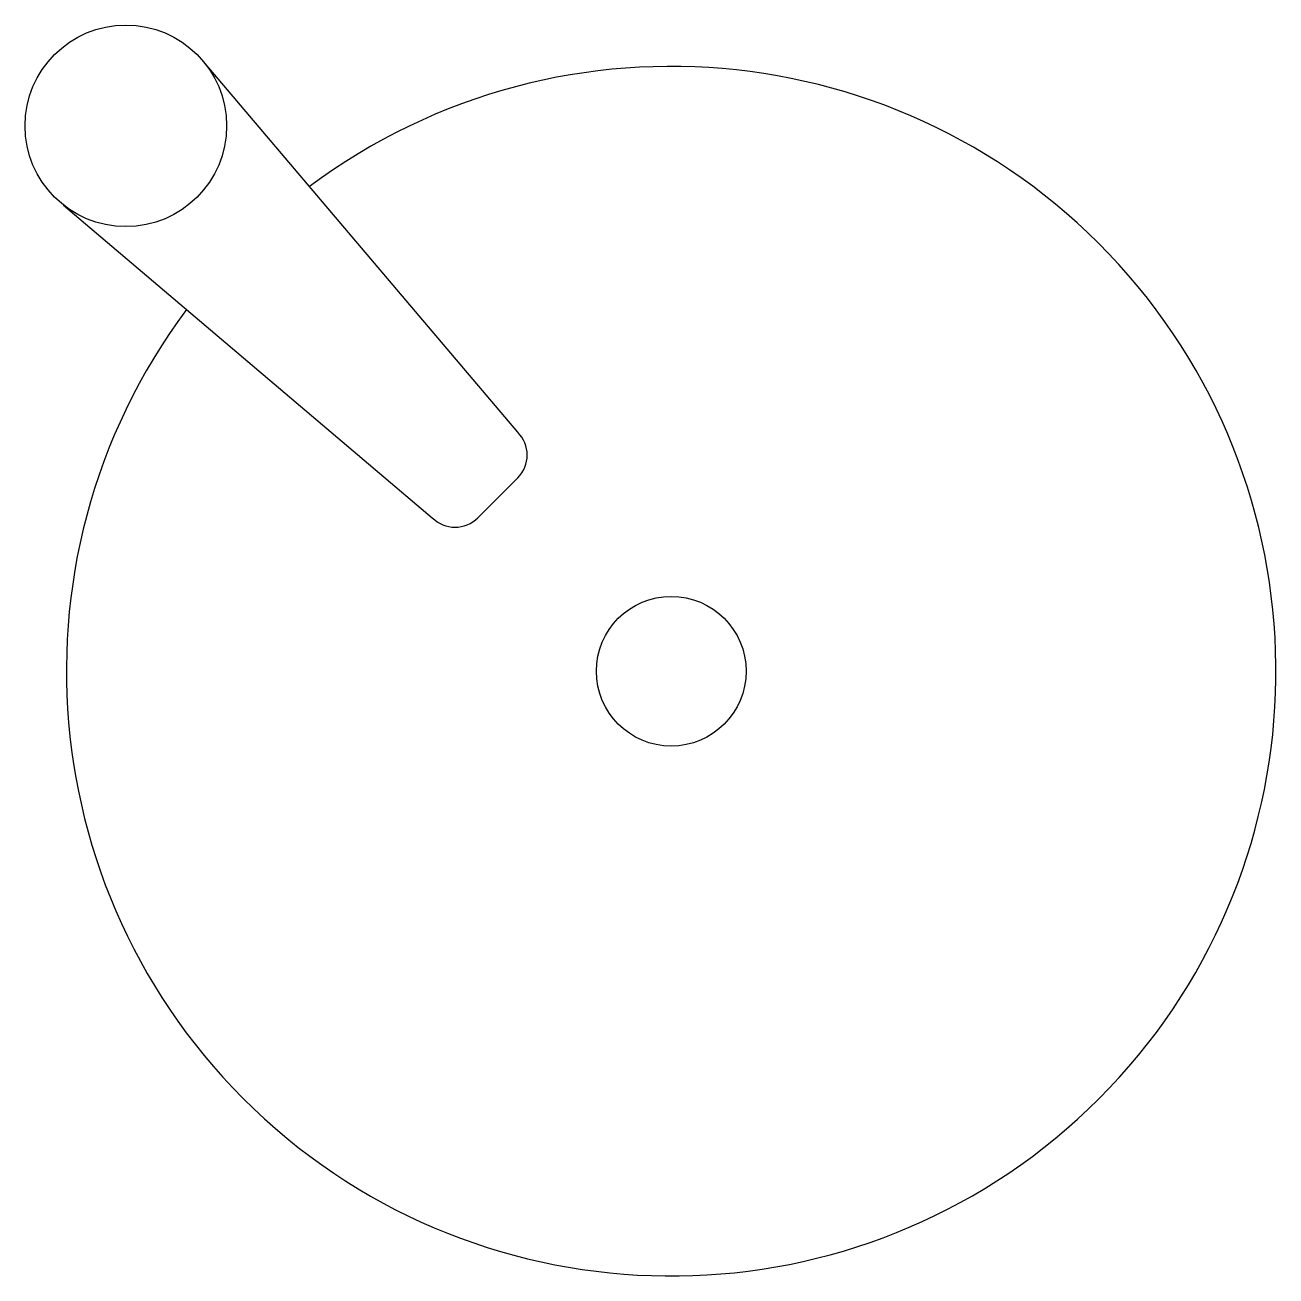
# Model space of a CAD drawing. Header units: millimetres. Extents: x -2899.939 to -2899.629, y 2968.779 to 2969.09.
import ezdxf

# ---------------------------------------------------------------- set-up
doc = ezdxf.new("R2010")
doc.units = ezdxf.units.MM
doc.header["$LTSCALE"] = 10
doc.layers.add('banheiro_louças', color=2, linetype='Continuous')

msp = doc.modelspace()

# ---------------------------------------------------------------- linework, layer by layer
at = {"layer": 'banheiro_louças'}
msp.add_lwpolyline([(-2899.929702638089, 2969.044854174192), (-2899.838266071112, 2968.967305903026, 0.4142135623730951), (-2899.826952362612, 2968.967305903026), (-2899.817052867728, 2968.977205397865, 0.4142135616055175), (-2899.817052867742, 2968.988519106349), (-2899.89460113894, 2969.079955673338)], format="xyb", dxfattribs=at)
msp.add_circle((-2899.914266407229, 2969.06451944248), 0.025, dxfattribs=at)
at = {"layer": 'banheiro_louças', "color": 1}
msp.add_circle((-2899.778993181027, 2968.929246216352), 0.0185659376116813, dxfattribs=at)
at = {"layer": 'banheiro_louças'}
msp.add_arc((-2899.778993181027, 2968.929246216352), 0.1499999999998636, 143.257654554345, 126.7423454837651, dxfattribs=at)

doc.saveas('drawing.dxf')
